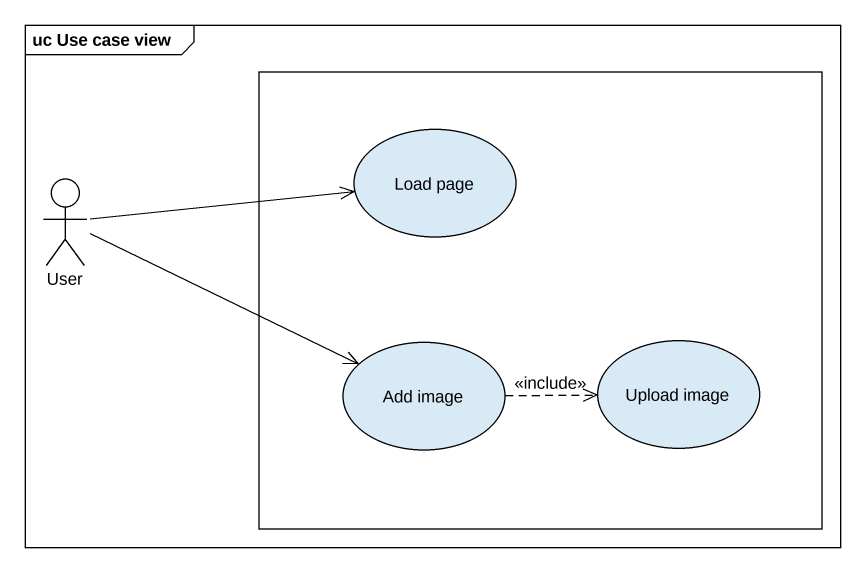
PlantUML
@startuml
mainframe uc Use case view
rectangle " " as rectangle1 {
  usecase "Load page" as Load_page
  usecase "Add image" as Add_image
  usecase "Upload image" as Upload_image
}
actor User
User -right-> Load_page
User -right-> Add_image
Add_image .right.> Upload_image : <<include>>
@enduml
